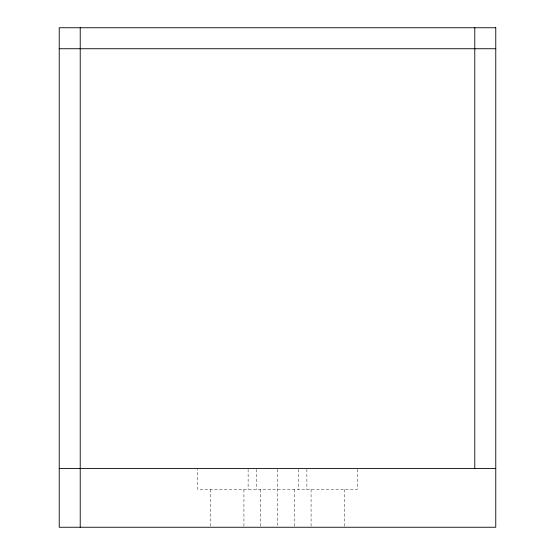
<?xml version="1.0" encoding="UTF-8"?>
<svg xmlns="http://www.w3.org/2000/svg" width="555" height="555" viewBox="0 0 555 555"><rect width="100%" height="100%" fill="white"/><g stroke="black" fill="none" stroke-linecap="round" stroke-linejoin="round"><path stroke-width="0.42" stroke-dasharray="2.77 2.08" d="M357.254 469.322L357.254 489.475L197.746 489.475L197.746 469.322M344.662 489.475L344.662 526.39M311.077 489.475L311.077 526.39M306.88 469.322L306.88 489.475M298.486 469.322L298.486 489.475M294.289 489.475L294.289 527.25M277.5 469.322L277.5 525.529M260.711 489.475L260.711 527.25M256.514 469.322L256.514 489.475M248.12 469.322L248.12 489.475M243.923 489.475L243.923 526.39M210.338 489.475L210.338 526.39"/><path stroke-width="0.83" d="M59.232 48.736L495.768 48.736M59.232 468.482L495.768 468.482M474.782 27.75L474.782 468.482M80.218 27.75L80.218 527.25M495.768 27.75L59.232 27.75L59.232 527.25L495.768 527.25L495.768 27.75"/></g></svg>
